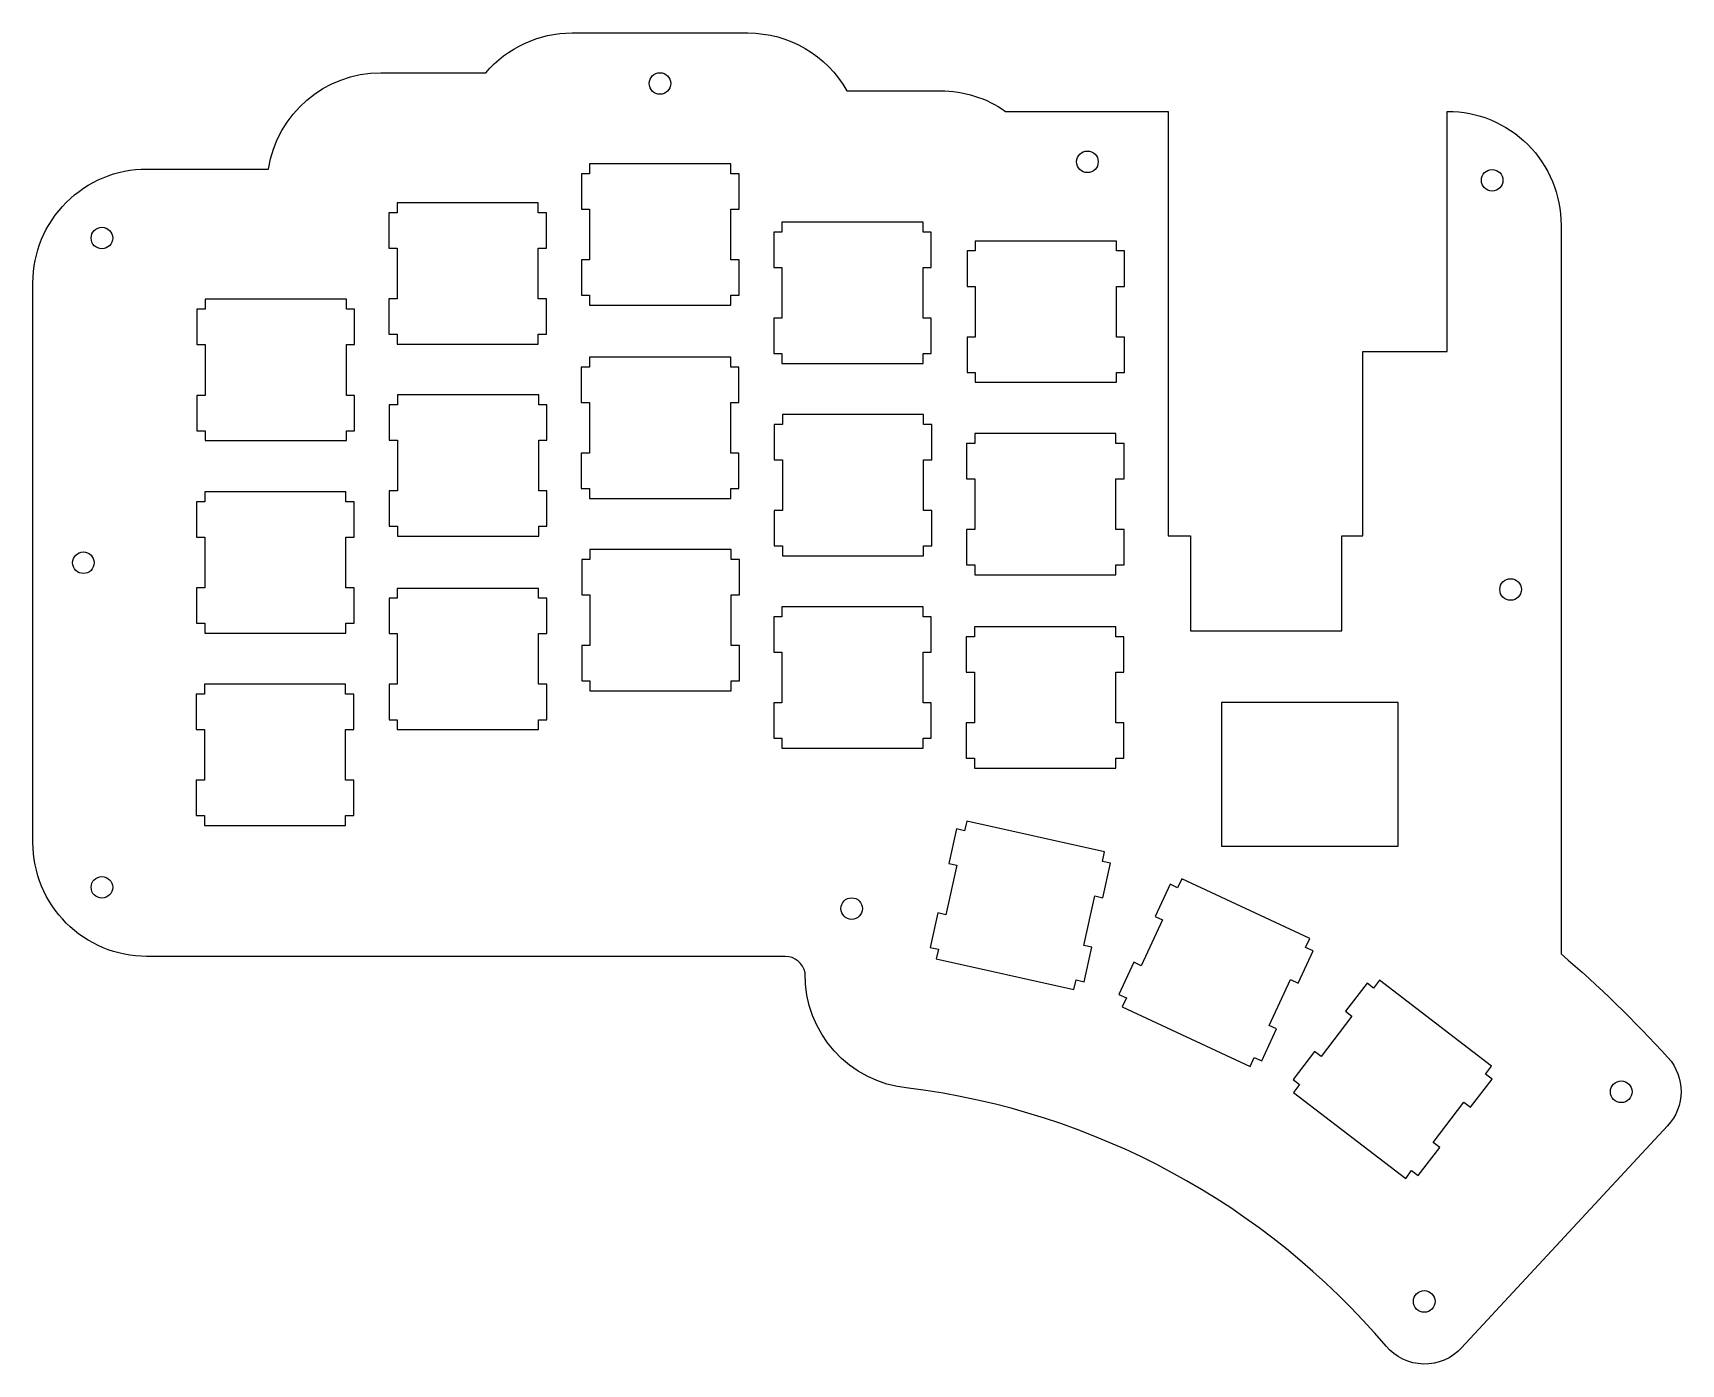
# Model space of a CAD drawing. Header units: millimetres. Extents: x -165 to -2, y -125 to 7.
import ezdxf

# ---------------------------------------------------------------- set-up
doc = ezdxf.new("R2010")
doc.units = ezdxf.units.MM
doc.layers.get('0').update_dxf_attribs({"linetype": 'CONTINUOUS'})

msp = doc.modelspace()

# ---------------------------------------------------------------- linework, layer by layer
msp.add_lwpolyline([(-3.21, -94.51, -0.389307), (-3.25, -101.27), (-23.66, -123.27, -0.449289), (-31.13, -123.11, 0.187711), (-78.48, -97.54, -0.392108), (-88.72, -86.16), (-88.72, -86.13, 0.36257), (-90.69, -84.49), (-153.97, -84.49, -0.414214), (-165.24, -73.22), (-165.24, -17.77, -0.414214), (-153.97, -6.51), (-141.89, -6.51, -0.369877), (-130.76, 3.03), (-120.37, 3.03, -0.219234), (-111.81, 6.97), (-94.39, 6.97, -0.270461), (-84.58, 1.25), (-75.31, 1.25, -0.153836), (-68.85, -0.79), (-52.74, -0.79), (-52.74, -42.83), (-50.51, -42.83), (-50.51, -52.24), (-35.51, -52.24), (-35.51, -42.83), (-33.43, -42.83), (-33.43, -24.57), (-25.09, -24.57), (-25.09, -0.79), (-25.06, -0.79, -0.414214), (-13.8, -12.05), (-13.8, -84.25, -0.032346)], format="xyb", close=True)
for points in [[(-110.88, -6.98), (-110.88, -10.48), (-110.07, -10.48), (-110.07, -15.5), (-110.88, -15.5), (-110.88, -19), (-110.07, -19), (-110.07, -19.99), (-96.08, -19.99), (-96.08, -19), (-95.26, -19), (-95.26, -15.5), (-96.08, -15.5), (-96.08, -10.48), (-95.26, -10.48), (-95.26, -6.98), (-96.08, -6.98), (-96.08, -6), (-110.07, -6), (-110.07, -6.98)], [(-115.16, -10.83), (-115.16, -9.85), (-129.15, -9.85), (-129.15, -10.83), (-129.97, -10.83), (-129.97, -14.33), (-129.15, -14.33), (-129.15, -19.35), (-129.97, -19.35), (-129.97, -22.86), (-129.15, -22.86), (-129.15, -23.84), (-115.16, -23.84), (-115.16, -22.86), (-114.35, -22.86), (-114.35, -19.35), (-115.16, -19.35), (-115.16, -14.33), (-114.35, -14.33), (-114.35, -10.83)], [(-91.02, -12.76), (-91.83, -12.76), (-91.83, -16.26), (-91.02, -16.26), (-91.02, -21.28), (-91.83, -21.28), (-91.83, -24.79), (-91.02, -24.79), (-91.02, -25.77), (-77.03, -25.77), (-77.03, -24.79), (-76.22, -24.79), (-76.22, -21.28), (-77.03, -21.28), (-77.03, -16.26), (-76.22, -16.26), (-76.22, -12.76), (-77.03, -12.76), (-77.03, -11.78), (-91.02, -11.78)], [(-57.05, -14.62), (-57.87, -14.62), (-57.87, -13.64), (-71.86, -13.64), (-71.86, -14.62), (-72.67, -14.62), (-72.67, -18.13), (-71.86, -18.13), (-71.86, -23.15), (-72.67, -23.15), (-72.67, -26.65), (-71.86, -26.65), (-71.86, -27.63), (-57.87, -27.63), (-57.87, -26.65), (-57.05, -26.65), (-57.05, -23.15), (-57.87, -23.15), (-57.87, -18.13), (-57.05, -18.13)], [(-133.36, -20.4), (-134.18, -20.4), (-134.18, -19.41), (-148.17, -19.41), (-148.17, -20.4), (-148.98, -20.4), (-148.98, -23.9), (-148.17, -23.9), (-148.17, -28.92), (-148.98, -28.92), (-148.98, -32.42), (-148.17, -32.42), (-148.17, -33.4), (-134.18, -33.4), (-134.18, -32.42), (-133.36, -32.42), (-133.36, -28.92), (-134.18, -28.92), (-134.18, -23.9), (-133.36, -23.9)], [(-96.09, -39.14), (-96.09, -38.16), (-95.28, -38.16), (-95.28, -34.65), (-96.09, -34.65), (-96.09, -29.64), (-95.28, -29.64), (-95.28, -26.13), (-96.09, -26.13), (-96.09, -25.15), (-110.08, -25.15), (-110.08, -26.13), (-110.9, -26.13), (-110.9, -29.64), (-110.08, -29.64), (-110.08, -34.65), (-110.9, -34.65), (-110.9, -38.16), (-110.08, -38.16), (-110.08, -39.14)], [(-129.11, -42.87), (-115.12, -42.87), (-115.12, -41.89), (-114.3, -41.89), (-114.3, -38.39), (-115.12, -38.39), (-115.12, -33.37), (-114.3, -33.37), (-114.3, -29.87), (-115.12, -29.87), (-115.12, -28.88), (-129.11, -28.88), (-129.11, -29.87), (-129.92, -29.87), (-129.92, -33.37), (-129.11, -33.37), (-129.11, -38.39), (-129.92, -38.39), (-129.92, -41.89), (-129.11, -41.89)], [(-90.97, -40.32), (-91.79, -40.32), (-91.79, -43.83), (-90.97, -43.83), (-90.97, -44.81), (-76.98, -44.81), (-76.98, -43.83), (-76.17, -43.83), (-76.17, -40.32), (-76.98, -40.32), (-76.98, -35.3), (-76.17, -35.3), (-76.17, -31.8), (-76.98, -31.8), (-76.98, -30.82), (-90.97, -30.82), (-90.97, -31.8), (-91.79, -31.8), (-91.79, -35.3), (-90.97, -35.3)], [(-57.1, -33.69), (-57.91, -33.69), (-57.91, -32.7), (-71.9, -32.7), (-71.9, -33.69), (-72.72, -33.69), (-72.72, -37.19), (-71.9, -37.19), (-71.9, -42.21), (-72.72, -42.21), (-72.72, -45.71), (-71.9, -45.71), (-71.9, -46.69), (-57.91, -46.69), (-57.91, -45.71), (-57.1, -45.71), (-57.1, -42.21), (-57.91, -42.21), (-57.91, -37.19), (-57.1, -37.19)], [(-134.22, -52.47), (-134.22, -51.48), (-133.41, -51.48), (-133.41, -47.98), (-134.22, -47.98), (-134.22, -42.96), (-133.41, -42.96), (-133.41, -39.46), (-134.22, -39.46), (-134.22, -38.48), (-148.21, -38.48), (-148.21, -39.46), (-149.03, -39.46), (-149.03, -42.96), (-148.21, -42.96), (-148.21, -47.98), (-149.03, -47.98), (-149.03, -51.48), (-148.21, -51.48), (-148.21, -52.47)], [(-96.05, -45.17), (-96.05, -44.19), (-110.04, -44.19), (-110.04, -45.17), (-110.85, -45.17), (-110.85, -48.67), (-110.04, -48.67), (-110.04, -53.69), (-110.85, -53.69), (-110.85, -57.19), (-110.04, -57.19), (-110.04, -58.18), (-96.05, -58.18), (-96.05, -57.19), (-95.23, -57.19), (-95.23, -53.69), (-96.05, -53.69), (-96.05, -48.67), (-95.23, -48.67), (-95.23, -45.17)], [(-114.32, -57.54), (-115.14, -57.54), (-115.14, -52.52), (-114.32, -52.52), (-114.32, -49.02), (-115.14, -49.02), (-115.14, -48.04), (-129.13, -48.04), (-129.13, -49.02), (-129.94, -49.02), (-129.94, -52.52), (-129.13, -52.52), (-129.13, -57.54), (-129.94, -57.54), (-129.94, -61.05), (-129.13, -61.05), (-129.13, -62.03), (-115.14, -62.03), (-115.14, -61.05), (-114.32, -61.05)], [(-91.83, -62.89), (-91.02, -62.89), (-91.02, -63.87), (-77.03, -63.87), (-77.03, -62.89), (-76.21, -62.89), (-76.21, -59.38), (-77.03, -59.38), (-77.03, -54.37), (-76.21, -54.37), (-76.21, -50.86), (-77.03, -50.86), (-77.03, -49.88), (-91.02, -49.88), (-91.02, -50.86), (-91.83, -50.86), (-91.83, -54.37), (-91.02, -54.37), (-91.02, -59.38), (-91.83, -59.38)], [(-72.74, -64.87), (-71.92, -64.87), (-71.92, -65.85), (-57.93, -65.85), (-57.93, -64.87), (-57.12, -64.87), (-57.12, -61.36), (-57.93, -61.36), (-57.93, -56.34), (-57.12, -56.34), (-57.12, -52.84), (-57.93, -52.84), (-57.93, -51.86), (-71.92, -51.86), (-71.92, -52.84), (-72.74, -52.84), (-72.74, -56.34), (-71.92, -56.34), (-71.92, -61.36), (-72.74, -61.36)], [(-134.26, -70.55), (-133.45, -70.55), (-133.45, -67.04), (-134.26, -67.04), (-134.26, -62.02), (-133.45, -62.02), (-133.45, -58.52), (-134.26, -58.52), (-134.26, -57.54), (-148.25, -57.54), (-148.25, -58.52), (-149.07, -58.52), (-149.07, -62.02), (-148.25, -62.02), (-148.25, -67.04), (-149.07, -67.04), (-149.07, -70.55), (-148.25, -70.55), (-148.25, -71.53), (-134.26, -71.53)], [(-47.46, -73.56), (-29.93, -73.56), (-29.93, -59.33), (-47.46, -59.33)], [(-74.46, -75.3), (-73.67, -75.47), (-74.76, -80.37), (-75.55, -80.19), (-76.31, -83.62), (-75.51, -83.79), (-75.73, -84.75), (-62.07, -87.78), (-61.85, -86.82), (-61.06, -87), (-60.3, -83.57), (-61.1, -83.4), (-60.01, -78.5), (-59.22, -78.68), (-58.46, -75.25), (-59.25, -75.08), (-59.04, -74.12), (-72.7, -71.09), (-72.91, -72.05), (-73.71, -71.87)], [(-43.47, -94.85), (-41.99, -91.67), (-42.72, -91.33), (-40.61, -86.78), (-39.87, -87.13), (-38.38, -83.95), (-39.12, -83.61), (-38.71, -82.72), (-51.39, -76.81), (-51.8, -77.7), (-52.54, -77.35), (-54.02, -80.53), (-53.29, -80.87), (-55.4, -85.42), (-56.14, -85.08), (-57.62, -88.25), (-56.88, -88.6), (-57.3, -89.49), (-44.62, -95.4), (-44.21, -94.51)], [(-22.77, -99.43), (-20.64, -96.65), (-21.29, -96.16), (-20.69, -95.38), (-31.79, -86.86), (-32.38, -87.64), (-33.03, -87.15), (-35.16, -89.93), (-34.52, -90.42), (-37.57, -94.4), (-38.22, -93.91), (-40.35, -96.69), (-39.71, -97.18), (-40.31, -97.96), (-29.2, -106.48), (-28.61, -105.7), (-27.96, -106.2), (-25.83, -103.41), (-26.47, -102.92), (-23.42, -98.94)]]:
    msp.add_lwpolyline(points, close=True)
for centre in [(-103.1, 1.97), (-60.74, -5.79), (-20.63, -7.62), (-158.4, -13.34), (-160.24, -45.5), (-18.8, -48.15), (-158.4, -77.65), (-84.1, -79.76), (-7.84, -97.9), (-27.36, -118.67)]:
    msp.add_circle(centre, 1.07)

doc.saveas('drawing.dxf')
